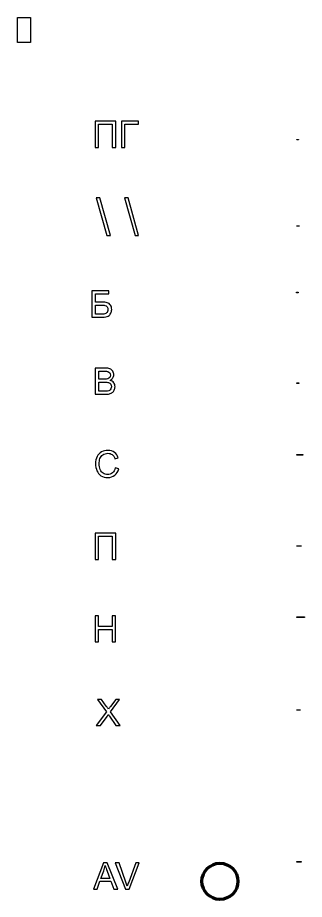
# Model space of a CAD drawing. Header units: millimetres. Extents: x -607 to 438, y -241 to 1047.
# Drawn here: x 178 to 377, y 436 to 1047 of the extents above; entities that cross this region are included whole.
import ezdxf

# ---------------------------------------------------------------- set-up
doc = ezdxf.new("R2010")
doc.units = ezdxf.units.MM
doc.header["$MEASUREMENT"] = 0
doc.header["$XCLIPFRAME"] = 0
doc.layers.add('layer 1', color=7, linetype='Continuous', plot=False)
picture_1 = doc.add_image_def('image1.jpg', size_in_pixel=(45983, 89630))
picture_2 = doc.add_image_def('image2.jpg', size_in_pixel=(16160, 2324))
picture_3 = doc.add_image_def('image7.jpg', size_in_pixel=(11915, 1719))
picture_4 = doc.add_image_def('image8.jpg', size_in_pixel=(27768, 2395))
picture_5 = doc.add_image_def('image9.jpg', size_in_pixel=(16157, 1851))
picture_6 = doc.add_image_def('image10.jpg', size_in_pixel=(21444, 2382))
picture_7 = doc.add_image_def('image11.jpg', size_in_pixel=(7948, 1879))
picture_8 = doc.add_image_def('image12.jpg', size_in_pixel=(5230, 2367))
picture_9 = doc.add_image_def('image13.jpg', size_in_pixel=(9087, 1374))
picture_10 = doc.add_image_def('image14.jpg', size_in_pixel=(6372, 1851))

msp = doc.modelspace()

# ---------------------------------------------------------------- linework, layer by layer
at = {"layer": 'layer 1', "color": 242, "lineweight": 200}
msp.add_ellipse((318.42, 448.3), major_axis=(0, 12.5), ratio=1, dxfattribs=at)
msp.add_ellipse((318.42, 448.3), major_axis=(0, 12.5), ratio=1, dxfattribs=at)
at = {"layer": 'layer 1', "color": 142}
for points, knots in [([(231.83, 975.02), (231.83, 975.02), (246.11, 975.02), (246.11, 975.02), (246.11, 975.02), (246.11, 975.02), (246.11, 956.83), (246.11, 956.83), (246.11, 956.83), (246.11, 956.83), (243.7, 956.83), (243.7, 956.83), (243.7, 956.83), (243.7, 956.83), (243.7, 972.89), (243.7, 972.89), (243.7, 972.89), (243.7, 972.89), (234.25, 972.89), (234.25, 972.89), (234.25, 972.89), (234.25, 972.89), (234.25, 956.83), (234.25, 956.83), (234.25, 956.83), (234.25, 956.83), (231.83, 956.83), (231.83, 956.83), (231.83, 956.83), (231.83, 956.83), (231.83, 975.02), (231.83, 975.02)], [0, 0, 0, 0, 0.111111, 0.111111, 0.111111, 0.111111, 0.222222, 0.222222, 0.222222, 0.222222, 0.333333, 0.333333, 0.333333, 0.333333, 0.444444, 0.444444, 0.444444, 0.444444, 0.555556, 0.555556, 0.555556, 0.555556, 0.666667, 0.666667, 0.666667, 0.666667, 0.777778, 0.777778, 0.777778, 0.777778, 1, 1, 1, 1]), ([(250.12, 975.02), (250.12, 975.02), (261.88, 975.02), (261.88, 975.02), (261.88, 975.02), (261.88, 975.02), (261.88, 972.89), (261.88, 972.89), (261.88, 972.89), (261.88, 972.89), (252.53, 972.89), (252.53, 972.89), (252.53, 972.89), (252.53, 972.89), (252.53, 956.83), (252.53, 956.83), (252.53, 956.83), (252.53, 956.83), (250.12, 956.83), (250.12, 956.83), (250.12, 956.83), (250.12, 956.83), (250.12, 975.02), (250.12, 975.02)], [0, 0, 0, 0, 0.142857, 0.142857, 0.142857, 0.142857, 0.285714, 0.285714, 0.285714, 0.285714, 0.428571, 0.428571, 0.428571, 0.428571, 0.571429, 0.571429, 0.571429, 0.571429, 0.714286, 0.714286, 0.714286, 0.714286, 1, 1, 1, 1]), ([(239.94, 895.8), (239.94, 895.8), (232.63, 921.91), (232.63, 921.91), (232.63, 921.91), (232.63, 921.91), (235.12, 921.91), (235.12, 921.91), (235.12, 921.91), (235.12, 921.91), (242.42, 895.8), (242.42, 895.8), (242.42, 895.8), (242.42, 895.8), (239.94, 895.8), (239.94, 895.8)], [0, 0, 0, 0, 0.2, 0.2, 0.2, 0.2, 0.4, 0.4, 0.4, 0.4, 0.6, 0.6, 0.6, 0.6, 1, 1, 1, 1]), ([(259.54, 895.8), (259.54, 895.8), (252.24, 921.91), (252.24, 921.91), (252.24, 921.91), (252.24, 921.91), (254.72, 921.91), (254.72, 921.91), (254.72, 921.91), (254.72, 921.91), (262.02, 895.8), (262.02, 895.8), (262.02, 895.8), (262.02, 895.8), (259.54, 895.8), (259.54, 895.8)], [0, 0, 0, 0, 0.2, 0.2, 0.2, 0.2, 0.4, 0.4, 0.4, 0.4, 0.6, 0.6, 0.6, 0.6, 1, 1, 1, 1]), ([(229.61, 857.41), (229.61, 857.41), (241.42, 857.41), (241.42, 857.41), (241.42, 857.41), (241.42, 857.41), (241.42, 855.28), (241.42, 855.28), (241.42, 855.28), (241.42, 855.28), (232.03, 855.28), (232.03, 855.28), (232.03, 855.28), (232.03, 855.28), (232.03, 849.66), (232.03, 849.66), (232.03, 849.66), (232.03, 849.66), (236.37, 849.66), (236.37, 849.66), (236.37, 849.66), (237.97, 849.66), (239.25, 849.51), (240.2, 849.2), (240.2, 849.2), (241.14, 848.9), (241.9, 848.32), (242.47, 847.47), (242.47, 847.47), (243.05, 846.62), (243.33, 845.64), (243.33, 844.51), (243.33, 844.51), (243.33, 843.59), (243.13, 842.73), (242.71, 841.94), (242.71, 841.94), (242.3, 841.14), (241.69, 840.49), (240.88, 839.98), (240.88, 839.98), (240.07, 839.48), (238.69, 839.22), (236.74, 839.22), (236.74, 839.22), (236.74, 839.22), (229.61, 839.22), (229.61, 839.22), (229.61, 839.22), (229.61, 839.22), (229.61, 857.41), (229.61, 857.41)], [0, 0, 0, 0, 0.071429, 0.071429, 0.071429, 0.071429, 0.142857, 0.142857, 0.142857, 0.142857, 0.214286, 0.214286, 0.214286, 0.214286, 0.285714, 0.285714, 0.285714, 0.285714, 0.357143, 0.357143, 0.357143, 0.357143, 0.428571, 0.428571, 0.428571, 0.428571, 0.5, 0.5, 0.5, 0.5, 0.571429, 0.571429, 0.571429, 0.571429, 0.642857, 0.642857, 0.642857, 0.642857, 0.714286, 0.714286, 0.714286, 0.714286, 0.785714, 0.785714, 0.785714, 0.785714, 0.857143, 0.857143, 0.857143, 0.857143, 1, 1, 1, 1]), ([(232.03, 841.28), (232.03, 841.28), (236.84, 841.28), (236.84, 841.28), (236.84, 841.28), (238.14, 841.28), (239.11, 841.54), (239.76, 842.07), (239.76, 842.07), (240.41, 842.6), (240.74, 843.39), (240.74, 844.45), (240.74, 844.45), (240.74, 845.2), (240.55, 845.83), (240.18, 846.33), (240.18, 846.33), (239.81, 846.84), (239.29, 847.17), (238.63, 847.34), (238.63, 847.34), (237.97, 847.5), (236.83, 847.58), (235.24, 847.58), (235.24, 847.58), (235.24, 847.58), (232.03, 847.58), (232.03, 847.58), (232.03, 847.58), (232.03, 847.58), (232.03, 841.28), (232.03, 841.28)], [0, 0, 0, 0, 0.111111, 0.111111, 0.111111, 0.111111, 0.222222, 0.222222, 0.222222, 0.222222, 0.333333, 0.333333, 0.333333, 0.333333, 0.444444, 0.444444, 0.444444, 0.444444, 0.555556, 0.555556, 0.555556, 0.555556, 0.666667, 0.666667, 0.666667, 0.666667, 0.777778, 0.777778, 0.777778, 0.777778, 1, 1, 1, 1]), ([(231.88, 785.73), (231.88, 785.73), (231.88, 803.91), (231.88, 803.91), (231.88, 803.91), (231.88, 803.91), (238.71, 803.91), (238.71, 803.91), (238.71, 803.91), (240.1, 803.91), (241.21, 803.73), (242.05, 803.36), (242.05, 803.36), (242.89, 803), (243.55, 802.43), (244.02, 801.66), (244.02, 801.66), (244.5, 800.9), (244.74, 800.1), (244.74, 799.26), (244.74, 799.26), (244.74, 798.49), (244.52, 797.76), (244.11, 797.07), (244.11, 797.07), (243.69, 796.38), (243.05, 795.83), (242.2, 795.41), (242.2, 795.41), (243.3, 795.08), (244.15, 794.53), (244.74, 793.75), (244.74, 793.75), (245.33, 792.98), (245.62, 792.06), (245.62, 791), (245.62, 791), (245.62, 790.15), (245.44, 789.36), (245.08, 788.62), (245.08, 788.62), (244.72, 787.89), (244.28, 787.33), (243.75, 786.93), (243.75, 786.93), (243.22, 786.54), (242.56, 786.24), (241.76, 786.03), (241.76, 786.03), (240.96, 785.83), (239.98, 785.73), (238.82, 785.73), (238.82, 785.73), (238.82, 785.73), (231.88, 785.73), (231.88, 785.73)], [0, 0, 0, 0, 0.066667, 0.066667, 0.066667, 0.066667, 0.133333, 0.133333, 0.133333, 0.133333, 0.2, 0.2, 0.2, 0.2, 0.266667, 0.266667, 0.266667, 0.266667, 0.333333, 0.333333, 0.333333, 0.333333, 0.4, 0.4, 0.4, 0.4, 0.466667, 0.466667, 0.466667, 0.466667, 0.533333, 0.533333, 0.533333, 0.533333, 0.6, 0.6, 0.6, 0.6, 0.666667, 0.666667, 0.666667, 0.666667, 0.733333, 0.733333, 0.733333, 0.733333, 0.8, 0.8, 0.8, 0.8, 0.866667, 0.866667, 0.866667, 0.866667, 1, 1, 1, 1]), ([(234.3, 796.27), (234.3, 796.27), (238.23, 796.27), (238.23, 796.27), (238.23, 796.27), (239.3, 796.27), (240.06, 796.34), (240.52, 796.48), (240.52, 796.48), (241.14, 796.66), (241.6, 796.97), (241.91, 797.39), (241.91, 797.39), (242.22, 797.81), (242.37, 798.34), (242.37, 798.98), (242.37, 798.98), (242.37, 799.59), (242.23, 800.12), (241.94, 800.58), (241.94, 800.58), (241.65, 801.04), (241.24, 801.36), (240.7, 801.53), (240.7, 801.53), (240.16, 801.7), (239.24, 801.78), (237.93, 801.78), (237.93, 801.78), (237.93, 801.78), (234.3, 801.78), (234.3, 801.78), (234.3, 801.78), (234.3, 801.78), (234.3, 796.27), (234.3, 796.27)], [0, 0, 0, 0, 0.1, 0.1, 0.1, 0.1, 0.2, 0.2, 0.2, 0.2, 0.3, 0.3, 0.3, 0.3, 0.4, 0.4, 0.4, 0.4, 0.5, 0.5, 0.5, 0.5, 0.6, 0.6, 0.6, 0.6, 0.7, 0.7, 0.7, 0.7, 0.8, 0.8, 0.8, 0.8, 1, 1, 1, 1]), ([(234.3, 787.86), (234.3, 787.86), (238.83, 787.86), (238.83, 787.86), (238.83, 787.86), (239.61, 787.86), (240.15, 787.89), (240.47, 787.95), (240.47, 787.95), (241.02, 788.05), (241.48, 788.21), (241.86, 788.45), (241.86, 788.45), (242.23, 788.68), (242.53, 789.02), (242.78, 789.46), (242.78, 789.46), (243.02, 789.91), (243.14, 790.42), (243.14, 791), (243.14, 791), (243.14, 791.68), (242.96, 792.27), (242.61, 792.77), (242.61, 792.77), (242.26, 793.28), (241.78, 793.63), (241.16, 793.83), (241.16, 793.83), (240.55, 794.03), (239.66, 794.14), (238.5, 794.14), (238.5, 794.14), (238.5, 794.14), (234.3, 794.14), (234.3, 794.14), (234.3, 794.14), (234.3, 794.14), (234.3, 787.86), (234.3, 787.86)], [0, 0, 0, 0, 0.090909, 0.090909, 0.090909, 0.090909, 0.181818, 0.181818, 0.181818, 0.181818, 0.272727, 0.272727, 0.272727, 0.272727, 0.363636, 0.363636, 0.363636, 0.363636, 0.454545, 0.454545, 0.454545, 0.454545, 0.545455, 0.545455, 0.545455, 0.545455, 0.636364, 0.636364, 0.636364, 0.636364, 0.727273, 0.727273, 0.727273, 0.727273, 0.818182, 0.818182, 0.818182, 0.818182, 1, 1, 1, 1]), ([(245.76, 734.79), (245.76, 734.79), (248.18, 734.18), (248.18, 734.18), (248.18, 734.18), (247.67, 732.2), (246.77, 730.7), (245.46, 729.66), (245.46, 729.66), (244.15, 728.63), (242.55, 728.1), (240.66, 728.1), (240.66, 728.1), (238.7, 728.1), (237.11, 728.5), (235.88, 729.3), (235.88, 729.3), (234.65, 730.1), (233.72, 731.25), (233.08, 732.77), (233.08, 732.77), (232.44, 734.28), (232.12, 735.9), (232.12, 737.64), (232.12, 737.64), (232.12, 739.53), (232.48, 741.18), (233.21, 742.59), (233.21, 742.59), (233.93, 744), (234.96, 745.07), (236.29, 745.8), (236.29, 745.8), (237.63, 746.54), (239.09, 746.9), (240.7, 746.9), (240.7, 746.9), (242.52, 746.9), (244.04, 746.44), (245.28, 745.51), (245.28, 745.51), (246.52, 744.59), (247.38, 743.29), (247.87, 741.61), (247.87, 741.61), (247.87, 741.61), (245.51, 741.05), (245.51, 741.05), (245.51, 741.05), (245.09, 742.37), (244.48, 743.34), (243.68, 743.94), (243.68, 743.94), (242.88, 744.54), (241.87, 744.84), (240.65, 744.84), (240.65, 744.84), (239.26, 744.84), (238.09, 744.51), (237.16, 743.84), (237.16, 743.84), (236.22, 743.17), (235.56, 742.27), (235.18, 741.14), (235.18, 741.14), (234.8, 740.01), (234.61, 738.85), (234.61, 737.65), (234.61, 737.65), (234.61, 736.11), (234.84, 734.76), (235.28, 733.6), (235.28, 733.6), (235.73, 732.45), (236.43, 731.59), (237.38, 731.02), (237.38, 731.02), (238.33, 730.45), (239.35, 730.16), (240.46, 730.16), (240.46, 730.16), (241.8, 730.16), (242.94, 730.55), (243.87, 731.33), (243.87, 731.33), (244.8, 732.11), (245.43, 733.26), (245.76, 734.79)], [0, 0, 0, 0, 0.043478, 0.043478, 0.043478, 0.043478, 0.086957, 0.086957, 0.086957, 0.086957, 0.130435, 0.130435, 0.130435, 0.130435, 0.173913, 0.173913, 0.173913, 0.173913, 0.217391, 0.217391, 0.217391, 0.217391, 0.26087, 0.26087, 0.26087, 0.26087, 0.304348, 0.304348, 0.304348, 0.304348, 0.347826, 0.347826, 0.347826, 0.347826, 0.391304, 0.391304, 0.391304, 0.391304, 0.434783, 0.434783, 0.434783, 0.434783, 0.478261, 0.478261, 0.478261, 0.478261, 0.521739, 0.521739, 0.521739, 0.521739, 0.565217, 0.565217, 0.565217, 0.565217, 0.608696, 0.608696, 0.608696, 0.608696, 0.652174, 0.652174, 0.652174, 0.652174, 0.695652, 0.695652, 0.695652, 0.695652, 0.73913, 0.73913, 0.73913, 0.73913, 0.782609, 0.782609, 0.782609, 0.782609, 0.826087, 0.826087, 0.826087, 0.826087, 0.869565, 0.869565, 0.869565, 0.869565, 0.913043, 0.913043, 0.913043, 0.913043, 1, 1, 1, 1]), ([(231.83, 689.5), (231.83, 689.5), (246.11, 689.5), (246.11, 689.5), (246.11, 689.5), (246.11, 689.5), (246.11, 671.31), (246.11, 671.31), (246.11, 671.31), (246.11, 671.31), (243.7, 671.31), (243.7, 671.31), (243.7, 671.31), (243.7, 671.31), (243.7, 687.36), (243.7, 687.36), (243.7, 687.36), (243.7, 687.36), (234.25, 687.36), (234.25, 687.36), (234.25, 687.36), (234.25, 687.36), (234.25, 671.31), (234.25, 671.31), (234.25, 671.31), (234.25, 671.31), (231.83, 671.31), (231.83, 671.31), (231.83, 671.31), (231.83, 671.31), (231.83, 689.5), (231.83, 689.5)], [0, 0, 0, 0, 0.111111, 0.111111, 0.111111, 0.111111, 0.222222, 0.222222, 0.222222, 0.222222, 0.333333, 0.333333, 0.333333, 0.333333, 0.444444, 0.444444, 0.444444, 0.444444, 0.555556, 0.555556, 0.555556, 0.555556, 0.666667, 0.666667, 0.666667, 0.666667, 0.777778, 0.777778, 0.777778, 0.777778, 1, 1, 1, 1]), ([(231.85, 614.12), (231.85, 614.12), (231.85, 632.3), (231.85, 632.3), (231.85, 632.3), (231.85, 632.3), (234.26, 632.3), (234.26, 632.3), (234.26, 632.3), (234.26, 632.3), (234.26, 624.81), (234.26, 624.81), (234.26, 624.81), (234.26, 624.81), (243.66, 624.81), (243.66, 624.81), (243.66, 624.81), (243.66, 624.81), (243.66, 632.3), (243.66, 632.3), (243.66, 632.3), (243.66, 632.3), (246.07, 632.3), (246.07, 632.3), (246.07, 632.3), (246.07, 632.3), (246.07, 614.12), (246.07, 614.12), (246.07, 614.12), (246.07, 614.12), (243.66, 614.12), (243.66, 614.12), (243.66, 614.12), (243.66, 614.12), (243.66, 622.68), (243.66, 622.68), (243.66, 622.68), (243.66, 622.68), (234.26, 622.68), (234.26, 622.68), (234.26, 622.68), (234.26, 622.68), (234.26, 614.12), (234.26, 614.12), (234.26, 614.12), (234.26, 614.12), (231.85, 614.12), (231.85, 614.12)], [0, 0, 0, 0, 0.076923, 0.076923, 0.076923, 0.076923, 0.153846, 0.153846, 0.153846, 0.153846, 0.230769, 0.230769, 0.230769, 0.230769, 0.307692, 0.307692, 0.307692, 0.307692, 0.384615, 0.384615, 0.384615, 0.384615, 0.461538, 0.461538, 0.461538, 0.461538, 0.538462, 0.538462, 0.538462, 0.538462, 0.615385, 0.615385, 0.615385, 0.615385, 0.692308, 0.692308, 0.692308, 0.692308, 0.769231, 0.769231, 0.769231, 0.769231, 0.846154, 0.846154, 0.846154, 0.846154, 1, 1, 1, 1]), ([(232.57, 556.19), (232.57, 556.19), (239.6, 565.63), (239.6, 565.63), (239.6, 565.63), (239.6, 565.63), (233.41, 574.38), (233.41, 574.38), (233.41, 574.38), (233.41, 574.38), (236.27, 574.38), (236.27, 574.38), (236.27, 574.38), (236.27, 574.38), (239.59, 569.73), (239.59, 569.73), (239.59, 569.73), (240.28, 568.76), (240.75, 568.02), (241.03, 567.51), (241.03, 567.51), (241.44, 568.15), (241.92, 568.82), (242.48, 569.54), (242.48, 569.54), (242.48, 569.54), (246.11, 574.38), (246.11, 574.38), (246.11, 574.38), (246.11, 574.38), (248.75, 574.38), (248.75, 574.38), (248.75, 574.38), (248.75, 574.38), (242.43, 565.73), (242.43, 565.73), (242.43, 565.73), (242.43, 565.73), (249.23, 556.19), (249.23, 556.19), (249.23, 556.19), (249.23, 556.19), (246.28, 556.19), (246.28, 556.19), (246.28, 556.19), (246.28, 556.19), (241.69, 562.68), (241.69, 562.68), (241.69, 562.68), (241.42, 563.05), (241.17, 563.41), (240.94, 563.78), (240.94, 563.78), (240.53, 563.17), (240.25, 562.74), (240.07, 562.5), (240.07, 562.5), (240.07, 562.5), (235.46, 556.19), (235.46, 556.19), (235.46, 556.19), (235.46, 556.19), (232.57, 556.19), (232.57, 556.19)], [0, 0, 0, 0, 0.058824, 0.058824, 0.058824, 0.058824, 0.117647, 0.117647, 0.117647, 0.117647, 0.176471, 0.176471, 0.176471, 0.176471, 0.235294, 0.235294, 0.235294, 0.235294, 0.294118, 0.294118, 0.294118, 0.294118, 0.352941, 0.352941, 0.352941, 0.352941, 0.411765, 0.411765, 0.411765, 0.411765, 0.470588, 0.470588, 0.470588, 0.470588, 0.529412, 0.529412, 0.529412, 0.529412, 0.588235, 0.588235, 0.588235, 0.588235, 0.647059, 0.647059, 0.647059, 0.647059, 0.705882, 0.705882, 0.705882, 0.705882, 0.764706, 0.764706, 0.764706, 0.764706, 0.823529, 0.823529, 0.823529, 0.823529, 0.882353, 0.882353, 0.882353, 0.882353, 1, 1, 1, 1]), ([(230.63, 442.86), (230.63, 442.86), (237.6, 461.04), (237.6, 461.04), (237.6, 461.04), (237.6, 461.04), (240.25, 461.04), (240.25, 461.04), (240.25, 461.04), (240.25, 461.04), (247.65, 442.86), (247.65, 442.86), (247.65, 442.86), (247.65, 442.86), (244.91, 442.86), (244.91, 442.86), (244.91, 442.86), (244.91, 442.86), (242.81, 448.37), (242.81, 448.37), (242.81, 448.37), (242.81, 448.37), (235.15, 448.37), (235.15, 448.37), (235.15, 448.37), (235.15, 448.37), (233.18, 442.86), (233.18, 442.86), (233.18, 442.86), (233.18, 442.86), (230.63, 442.86), (230.63, 442.86)], [0, 0, 0, 0, 0.111111, 0.111111, 0.111111, 0.111111, 0.222222, 0.222222, 0.222222, 0.222222, 0.333333, 0.333333, 0.333333, 0.333333, 0.444444, 0.444444, 0.444444, 0.444444, 0.555556, 0.555556, 0.555556, 0.555556, 0.666667, 0.666667, 0.666667, 0.666667, 0.777778, 0.777778, 0.777778, 0.777778, 1, 1, 1, 1]), ([(235.86, 450.33), (235.86, 450.33), (242.06, 450.33), (242.06, 450.33), (242.06, 450.33), (242.06, 450.33), (240.16, 455.37), (240.16, 455.37), (240.16, 455.37), (239.59, 456.9), (239.16, 458.17), (238.85, 459.17), (238.85, 459.17), (238.61, 457.98), (238.27, 456.82), (237.85, 455.66), (237.85, 455.66), (237.85, 455.66), (235.86, 450.33), (235.86, 450.33)], [0, 0, 0, 0, 0.166667, 0.166667, 0.166667, 0.166667, 0.333333, 0.333333, 0.333333, 0.333333, 0.5, 0.5, 0.5, 0.5, 0.666667, 0.666667, 0.666667, 0.666667, 1, 1, 1, 1]), ([(252.86, 442.86), (252.86, 442.86), (245.83, 461.04), (245.83, 461.04), (245.83, 461.04), (245.83, 461.04), (248.44, 461.04), (248.44, 461.04), (248.44, 461.04), (248.44, 461.04), (253.16, 447.83), (253.16, 447.83), (253.16, 447.83), (253.54, 446.77), (253.86, 445.78), (254.12, 444.85), (254.12, 444.85), (254.4, 445.85), (254.72, 446.84), (255.09, 447.83), (255.09, 447.83), (255.09, 447.83), (260, 461.04), (260, 461.04), (260, 461.04), (260, 461.04), (262.45, 461.04), (262.45, 461.04), (262.45, 461.04), (262.45, 461.04), (255.36, 442.86), (255.36, 442.86), (255.36, 442.86), (255.36, 442.86), (252.86, 442.86), (252.86, 442.86)], [0, 0, 0, 0, 0.1, 0.1, 0.1, 0.1, 0.2, 0.2, 0.2, 0.2, 0.3, 0.3, 0.3, 0.3, 0.4, 0.4, 0.4, 0.4, 0.5, 0.5, 0.5, 0.5, 0.6, 0.6, 0.6, 0.6, 0.7, 0.7, 0.7, 0.7, 0.8, 0.8, 0.8, 0.8, 1, 1, 1, 1])]:
    msp.add_open_spline(points, degree=3, knots=knots, dxfattribs=at)

# ---------------------------------------------------------------- pictures from other files: only their frames are drawn
at = {"layer": 'layer 1', "color": 0}
image = msp.add_image(picture_1, insert=(175.6, -200.94), size_in_units=(638.65, 1244.86), dxfattribs=at)
image.set_boundary_path([(175.6, -201), (814.3, 1044)])
image.dxf.flags = 3
image = msp.add_image(picture_10, insert=(366.55, 949.81), size_in_units=(88.5, 25.71), dxfattribs=at)
image.set_boundary_path([(366.6, 949.8), (455, 975.5)])
image.dxf.flags = 3
image = msp.add_image(picture_9, insert=(366.55, 895.84), size_in_units=(126.21, 19.08), dxfattribs=at)
image.set_boundary_path([(366.6, 895.8), (492.8, 914.9)])
image.dxf.flags = 3
image = msp.add_image(picture_8, insert=(366.53, 835.3), size_in_units=(72.64, 32.88), dxfattribs=at)
image.set_boundary_path([(366.5, 835.3), (439.2, 868.2)])
image.dxf.flags = 3
image = msp.add_image(picture_7, insert=(366.55, 778.32), size_in_units=(110.39, 26.1), dxfattribs=at)
image.set_boundary_path([(366.6, 778.3), (477, 804.4)])
image.dxf.flags = 3
image = msp.add_image(picture_6, insert=(366.58, 721), size_in_units=(297.83, 33.08), dxfattribs=at)
image.set_boundary_path([(366.6, 721), (664.4, 754.1)])
image.dxf.flags = 3
image = msp.add_image(picture_5, insert=(366.56, 664.29), size_in_units=(224.4, 25.71), dxfattribs=at)
image.set_boundary_path([(366.6, 664.3), (591, 690)])
image.dxf.flags = 3
image = msp.add_image(picture_4, insert=(366.55, 606.71), size_in_units=(385.67, 33.26), dxfattribs=at)
image.set_boundary_path([(366.5, 606.7), (752.2, 640)])
image.dxf.flags = 3
image = msp.add_image(picture_3, insert=(366.56, 551.01), size_in_units=(165.49, 23.88), dxfattribs=at)
image.set_boundary_path([(366.6, 551), (532, 574.9)])
image.dxf.flags = 3
image = msp.add_image(picture_2, insert=(366.56, 435.84), size_in_units=(224.44, 32.28), dxfattribs=at)
image.set_boundary_path([(366.6, 435.8), (591, 468.1)])
image.dxf.flags = 3

doc.saveas('drawing.dxf')
